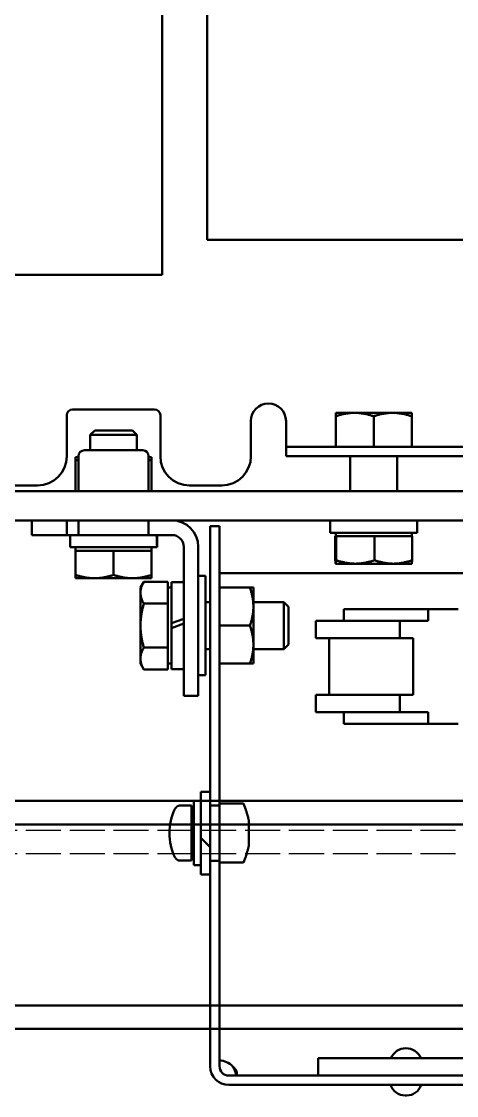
# Model space of a CAD drawing. Header units: millimetres. Extents: x 0 to 461941, y -159644 to 4828.
# Drawn here: x 401577.8 to 401652.2, y -39170.5 to -38986.7 of the extents above; entities that cross this region are included whole.
import ezdxf

# ---------------------------------------------------------------- set-up
doc = ezdxf.new("R2010")
doc.units = ezdxf.units.MM
doc.linetypes.add('Xref Conv Decant In$0$AM_ISO02W050', pattern=[7.5, 6, -1.5])
doc.linetypes.add('Xref Conv Decant Product Tote$0$AM_ISO02W050', pattern=[7.5, 6, -1.5])
doc.layers.add('AM_BOR', color=4, linetype='Continuous')
for name, color, linetype, lineweight in [('Xref Conv Decant In$0$Conv Decant In Out', 5, 'Continuous', 50), ('Xref Conv Decant In$0$Hidden', 9, 'Xref Conv Decant In$0$AM_ISO02W050', 25), ('Xref Conv Decant Product Tote$0$Conv- Product decant', 3, 'Continuous', 50), ('Xref Conv Decant Product Tote$0$Hidden', 9, 'Xref Conv Decant Product Tote$0$AM_ISO02W050', 25)]:
    doc.layers.add(name, color=color, linetype=linetype, lineweight=lineweight)

# ---------------------------------------------------------------- blocks, each defined once
blk = doc.blocks.new('Xref Conv Decant Product Tote$0$A$C488F5DB0')
h = blk.add_hatch()
h.set_pattern_fill('ANSI31', color=256, scale=127, style=0)
h.set_pattern_definition([(45, (-1744.398, -166.906), (-11.22532, 11.22532), [])])
h.paths.add_polyline_path([(51.97, 252.98), (51.97, 254.58), (50.39, 254.58), (44.89, 254.58), (39.39, 254.58), (37.81, 254.58), (37.81, 252.98), (40.14, 252.98), (49.64, 252.98)])
for p, q in [((140.39, 261.2), (140.39, 362.8)), ((104.39, 303.25), (104.39, 282.5)), ((98.39, 303), (98.39, 21)), ((103.39, 21), (103.39, 303)), ((95.89, 277.5), (95.89, 283.5)), ((98.39, 283.5), (95.89, 283.5)), ((95.89, 277.5), (95.89, 276.5)), ((98.39, 277.5), (95.89, 277.5)), ((109.39, 277.5), (116.39, 277.5)), ((88.49, 276), (89.07, 276)), ((88.49, 276), (88.49, 272.75)), ((93.19, 276), (89.07, 276)), ((93.19, 276), (93.19, 272.75)), ((93.19, 276), (93.79, 276)), ((93.79, 276.95), (93.79, 262.06)), ((93.79, 276.95), (95.89, 276.95)), ((95.89, 276.5), (95.89, 275.5)), ((108.61, 276), (103.39, 276)), ((108.61, 276), (109.19, 276)), ((109.19, 275.5), (109.19, 276)), ((117.39, 276.5), (117.39, 262.5)), ((98.39, 275.5), (95.89, 275.5)), ((95.89, 263.5), (95.89, 275.5)), ((109.39, 275.5), (103.39, 275.5)), ((110.39, 264.5), (110.39, 274.5)), ((88.49, 272.75), (88.49, 266.25)), ((93.19, 272.75), (93.19, 269.5)), ((110.39, 273.5), (113.03, 273.5)), ((113.03, 265.5), (113.03, 273.5)), ((113.79, 272.73), (113.03, 273.5)), ((113.79, 272.73), (113.79, 266.27)), ((93.19, 269.5), (89.07, 269.5)), ((93.19, 269.5), (93.19, 266.25)), ((73.89, 264.9), (72.89, 264.32)), ((74.76, 264.9), (73.89, 264.9)), ((80.39, 264.9), (74.76, 264.9)), ((86.02, 264.9), (80.39, 264.9)), ((86.89, 264.9), (86.02, 264.9)), ((86.89, 264.9), (87.9, 264.32)), ((88.49, 266.25), (88.49, 263)), ((93.19, 266.25), (93.19, 263)), ((110.39, 265.5), (113.03, 265.5)), ((113.79, 266.27), (113.03, 265.5)), ((72.89, 260.2), (72.89, 264.32)), ((76.64, 260.2), (76.64, 264.32)), ((84.15, 260.2), (84.15, 264.32)), ((87.9, 260.2), (87.9, 264.32)), ((89.07, 263), (88.49, 263)), ((93.19, 263), (89.07, 263)), ((93.19, 263), (93.79, 263)), ((95.89, 263.5), (95.89, 262.5)), ((98.39, 263.5), (95.89, 263.5)), ((103.39, 263.5), (109.39, 263.5)), ((108.61, 263), (103.39, 263)), ((109.19, 263), (108.61, 263)), ((109.19, 263), (109.19, 263.5)), ((94.95, 262.05), (95.89, 262.05)), ((95.89, 262.5), (95.89, 259.5)), ((116.39, 261.5), (109.39, 261.5)), ((140.39, 261.2), (686.39, 261.2)), ((74.76, 260.2), (72.89, 260.2)), ((79.97, 259.6), (72.94, 259.6)), ((72.94, 259.6), (72.94, 257.5)), ((73.89, 260.2), (73.89, 259.6)), ((76.64, 260.2), (74.76, 260.2)), ((80.39, 260.2), (76.64, 260.2)), ((79.97, 259.6), (80.74, 257.5)), ((79.97, 259.6), (80.81, 259.6)), ((84.15, 260.2), (80.39, 260.2)), ((81.58, 257.5), (80.81, 259.6)), ((87.84, 259.6), (80.81, 259.6)), ((86.02, 260.2), (84.15, 260.2)), ((87.9, 260.2), (86.02, 260.2)), ((86.89, 260.2), (86.89, 259.6)), ((87.84, 259.6), (87.84, 257.5)), ((40.19, 258.16), (40.19, 256.18)), ((49.6, 256.18), (49.6, 258.16)), ((80.39, 257.5), (68.39, 257.5)), ((68.39, 257.5), (68.39, 255)), ((93.89, 257.5), (80.39, 257.5)), ((39.39, 255.78), (50.39, 255.78)), ((39.39, 254.58), (39.39, 255.78)), ((40.19, 256.18), (49.6, 256.18)), ((50.39, 254.58), (50.39, 255.78)), ((104.39, 256.5), (104.39, 251)), ((39.39, 254.58), (37.81, 254.58)), ((37.81, 254.58), (37.81, 252.98)), ((39.39, 254.58), (44.89, 254.58)), ((44.89, 254.58), (50.39, 254.58)), ((51.97, 254.58), (50.39, 254.58)), ((51.97, 252.98), (51.97, 254.58)), ((68.39, 255), (80.39, 255)), ((71.89, 253.8), (71.89, 255)), ((71.89, 253.8), (88.89, 253.8)), ((76.39, 253.8), (76.39, 252.98)), ((93.89, 255), (80.39, 255)), ((84.39, 253.8), (84.39, 252.98)), ((88.89, 253.8), (88.89, 255)), ((40.14, 252.98), (5, 252.98)), ((37.81, 252.98), (51.97, 252.98)), ((40.14, 251.38), (40.14, 252.98)), ((49.64, 252.98), (49.64, 251.38)), ((97.39, 252.98), (49.64, 252.98)), ((97.39, 251.38), (97.39, 252.98)), ((146.39, 24.5), (146.39, 253.5)), ((146.39, 253.5), (680.39, 253.5)), ((5, 251.38), (40.14, 251.38)), ((49.94, 251.38), (39.84, 251.38)), ((39.84, 251.38), (39.84, 247.26)), ((49.64, 251.38), (97.39, 251.38)), ((49.94, 247.26), (49.94, 251.38)), ((73.89, 246.16), (73.89, 251.38)), ((80.39, 246.16), (80.39, 251.38)), ((86.89, 246.16), (86.89, 251.38)), ((89.39, 251.38), (89.39, 159.4)), ((1.8, 249.78), (1.8, 208.48)), ((3.4, 208.48), (3.4, 249.78)), ((42.64, 246.38), (47.14, 246.38)), ((73.89, 245.58), (73.89, 246.16)), ((73.89, 245.58), (77.14, 245.58)), ((76.39, 245.58), (76.39, 240.37)), ((77.14, 245.58), (83.64, 245.58)), ((83.64, 245.58), (86.89, 245.58)), ((84.39, 245.58), (84.39, 240.37)), ((86.89, 246.16), (86.89, 245.58)), ((109.39, 246), (115.39, 246)), ((76.39, 240.37), (84.39, 240.37)), ((77.16, 239.6), (76.39, 240.37)), ((83.63, 239.6), (77.16, 239.6)), ((83.63, 239.6), (84.39, 240.37)), ((109.39, 235), (109.39, 240)), ((110.99, 240), (109.39, 240)), ((110.99, 240), (110.99, 235)), ((112.59, 240), (110.99, 240)), ((115.39, 240), (112.59, 240)), ((6.4, 234.49), (3.4, 234.49)), ((3.4, 234.49), (3.4, 34.49)), ((6.4, 34.49), (6.4, 234.49)), ((65.57, 234.91), (65.57, 234.24)), ((68.57, 234.91), (65.57, 234.91)), ((65.57, 220.53), (65.57, 234.24)), ((68.57, 234.91), (68.57, 234.24)), ((68.57, 220.53), (68.57, 234.24)), ((78.22, 234.91), (78.22, 234.24)), ((81.22, 234.91), (78.22, 234.91)), ((78.22, 220.53), (78.22, 234.24)), ((81.22, 234.91), (81.22, 234.24)), ((81.22, 220.53), (81.22, 234.24)), ((109.39, 235), (109.39, 197)), ((110.99, 235), (110.99, 197)), ((78.22, 232.63), (68.57, 232.63)), ((95.69, 231.57), (91.57, 231.57)), ((95.69, 231.57), (95.69, 231.5)), ((96.29, 232.43), (96.29, 232.45)), ((96.29, 232.43), (96.29, 217.55)), ((97.85, 232.45), (98.39, 232.45)), ((63.59, 230.09), (63.59, 229.45)), ((65.57, 230.09), (63.59, 230.09)), ((83.19, 230.09), (81.22, 230.09)), ((83.19, 230.09), (83.19, 229.45)), ((90.99, 231.5), (90.99, 231.5)), ((90.99, 231.5), (90.99, 228.14)), ((90.99, 231.5), (90.99, 231.5)), ((95.69, 231.42), (91.57, 231.42)), ((95.69, 231.5), (95.69, 231.42)), ((95.69, 231.5), (96.29, 231.5)), ((95.69, 231.42), (95.69, 228.14)), ((116.21, 231.5), (110.99, 231.5)), ((116.21, 231.5), (116.79, 231.5)), ((116.79, 228.25), (116.79, 231.5)), ((63.59, 215.67), (63.59, 229.45)), ((83.19, 215.67), (83.19, 229.45)), ((90.99, 228.14), (90.99, 221.64)), ((95.69, 228.14), (95.69, 224.85)), ((103.39, 229), (109.39, 229)), ((116.79, 221.75), (116.79, 228.25)), ((95.69, 224.85), (91.57, 224.85)), ((95.69, 224.85), (95.69, 221.64)), ((116.21, 225), (110.99, 225)), ((68.57, 220.53), (65.57, 220.53)), ((65.57, 220.53), (65.57, 215.67)), ((68.57, 218.23), (68.57, 220.53)), ((81.22, 220.53), (78.22, 220.53)), ((78.22, 220.53), (78.22, 218.23)), ((81.22, 215.67), (81.22, 220.53)), ((90.99, 221.64), (90.99, 218.5)), ((95.69, 221.64), (95.69, 218.43)), ((103.39, 221), (109.39, 221)), ((116.79, 218.5), (116.79, 221.75)), ((0, 219.62), (0, 219.37)), ((78.22, 218.23), (68.57, 218.23)), ((90.99, 218.5), (90.99, 218.5)), ((95.69, 218.43), (91.57, 218.43)), ((95.69, 218.5), (96.29, 218.5)), ((96.29, 217.55), (98.39, 217.55)), ((116.21, 218.5), (110.99, 218.5)), ((116.79, 218.5), (116.21, 218.5)), ((65.57, 215.67), (63.59, 215.67)), ((63.59, 215.67), (63.59, 210.55)), ((83.19, 215.67), (81.22, 215.67)), ((83.19, 210.55), (83.19, 215.67))]:
    blk.add_line(p, q)
at = {"flags": 128}
for points in [[(89.07, 276), (89.02, 275.85), (88.98, 275.7), (88.93, 275.56), (88.89, 275.41), (88.85, 275.27), (88.82, 275.13), (88.78, 274.99), (88.75, 274.85), (88.72, 274.72), (88.69, 274.58), (88.66, 274.45), (88.64, 274.32), (88.61, 274.18), (88.59, 274.05), (88.57, 273.92), (88.56, 273.79), (88.54, 273.66), (88.53, 273.53), (88.52, 273.4), (88.51, 273.27), (88.5, 273.14), (88.5, 273.01), (88.49, 272.88), (88.49, 272.75)], [(108.77, 275.5), (108.76, 275.52), (108.76, 275.54), (108.75, 275.56), (108.75, 275.58), (108.74, 275.6), (108.73, 275.62), (108.73, 275.64), (108.72, 275.66), (108.71, 275.68), (108.71, 275.71), (108.7, 275.73), (108.69, 275.75), (108.69, 275.77), (108.68, 275.79), (108.67, 275.81), (108.67, 275.83), (108.66, 275.85), (108.65, 275.87), (108.65, 275.89), (108.64, 275.92), (108.63, 275.94), (108.63, 275.96), (108.62, 275.98), (108.61, 276)], [(88.49, 272.75), (88.49, 272.62), (88.5, 272.49), (88.5, 272.36), (88.51, 272.23), (88.52, 272.1), (88.53, 271.97), (88.54, 271.84), (88.56, 271.71), (88.57, 271.58), (88.59, 271.45), (88.61, 271.32), (88.64, 271.18), (88.66, 271.05), (88.69, 270.92), (88.72, 270.78), (88.75, 270.65), (88.78, 270.51), (88.82, 270.37), (88.85, 270.23), (88.89, 270.09), (88.93, 269.94), (88.98, 269.8), (89.02, 269.65), (89.07, 269.5)], [(89.07, 269.5), (89.02, 269.35), (88.98, 269.2), (88.93, 269.06), (88.89, 268.91), (88.85, 268.77), (88.82, 268.63), (88.78, 268.49), (88.75, 268.35), (88.72, 268.22), (88.69, 268.08), (88.66, 267.95), (88.64, 267.82), (88.61, 267.68), (88.59, 267.55), (88.57, 267.42), (88.56, 267.29), (88.54, 267.16), (88.53, 267.03), (88.52, 266.9), (88.51, 266.77), (88.5, 266.64), (88.5, 266.51), (88.49, 266.38), (88.49, 266.25)], [(74.76, 264.9), (74.69, 264.9), (74.61, 264.9), (74.54, 264.89), (74.46, 264.88), (74.39, 264.88), (74.31, 264.86), (74.24, 264.85), (74.16, 264.84), (74.09, 264.82), (74.01, 264.8), (73.94, 264.78), (73.86, 264.76), (73.78, 264.73), (73.71, 264.71), (73.63, 264.68), (73.55, 264.65), (73.47, 264.61), (73.39, 264.58), (73.31, 264.54), (73.23, 264.5), (73.14, 264.46), (73.06, 264.42), (72.97, 264.37), (72.89, 264.32)], [(76.64, 264.32), (76.55, 264.37), (76.47, 264.42), (76.39, 264.46), (76.3, 264.5), (76.22, 264.54), (76.14, 264.58), (76.06, 264.61), (75.98, 264.65), (75.9, 264.68), (75.82, 264.71), (75.75, 264.73), (75.67, 264.76), (75.59, 264.78), (75.52, 264.8), (75.44, 264.82), (75.36, 264.84), (75.29, 264.85), (75.21, 264.86), (75.14, 264.88), (75.06, 264.88), (74.99, 264.89), (74.91, 264.9), (74.84, 264.9), (74.76, 264.9)], [(80.39, 264.9), (80.24, 264.9), (80.09, 264.9), (79.94, 264.89), (79.79, 264.88), (79.64, 264.88), (79.49, 264.86), (79.34, 264.85), (79.19, 264.84), (79.04, 264.82), (78.89, 264.8), (78.74, 264.78), (78.59, 264.76), (78.43, 264.73), (78.28, 264.71), (78.12, 264.68), (77.96, 264.65), (77.8, 264.61), (77.64, 264.58), (77.48, 264.54), (77.32, 264.5), (77.15, 264.46), (76.98, 264.42), (76.81, 264.37), (76.64, 264.32)], [(84.15, 264.32), (83.97, 264.37), (83.8, 264.42), (83.64, 264.46), (83.47, 264.5), (83.31, 264.54), (83.14, 264.58), (82.98, 264.61), (82.82, 264.65), (82.67, 264.68), (82.51, 264.71), (82.36, 264.73), (82.2, 264.76), (82.05, 264.78), (81.9, 264.8), (81.74, 264.82), (81.59, 264.84), (81.44, 264.85), (81.29, 264.86), (81.14, 264.88), (80.99, 264.88), (80.84, 264.89), (80.69, 264.9), (80.54, 264.9), (80.39, 264.9)], [(86.02, 264.9), (85.95, 264.9), (85.87, 264.9), (85.8, 264.89), (85.72, 264.88), (85.65, 264.88), (85.57, 264.86), (85.5, 264.85), (85.42, 264.84), (85.35, 264.82), (85.27, 264.8), (85.2, 264.78), (85.12, 264.76), (85.04, 264.73), (84.96, 264.71), (84.89, 264.68), (84.81, 264.65), (84.73, 264.61), (84.65, 264.58), (84.57, 264.54), (84.48, 264.5), (84.4, 264.46), (84.32, 264.42), (84.23, 264.37), (84.15, 264.32)], [(87.9, 264.32), (87.81, 264.37), (87.73, 264.42), (87.64, 264.46), (87.56, 264.5), (87.48, 264.54), (87.4, 264.58), (87.32, 264.61), (87.24, 264.65), (87.16, 264.68), (87.08, 264.71), (87, 264.73), (86.93, 264.76), (86.85, 264.78), (86.77, 264.8), (86.7, 264.82), (86.62, 264.84), (86.55, 264.85), (86.47, 264.86), (86.4, 264.88), (86.32, 264.88), (86.25, 264.89), (86.17, 264.9), (86.1, 264.9), (86.02, 264.9)], [(88.49, 266.25), (88.49, 266.12), (88.5, 265.99), (88.5, 265.86), (88.51, 265.73), (88.52, 265.6), (88.53, 265.47), (88.54, 265.34), (88.56, 265.21), (88.57, 265.08), (88.59, 264.95), (88.61, 264.82), (88.64, 264.68), (88.66, 264.55), (88.69, 264.42), (88.72, 264.28), (88.75, 264.15), (88.78, 264.01), (88.82, 263.87), (88.85, 263.73), (88.89, 263.59), (88.93, 263.44), (88.98, 263.3), (89.02, 263.15), (89.07, 263)], [(108.61, 263), (108.62, 263.02), (108.63, 263.04), (108.63, 263.06), (108.64, 263.09), (108.65, 263.11), (108.65, 263.13), (108.66, 263.15), (108.67, 263.17), (108.67, 263.19), (108.68, 263.21), (108.69, 263.23), (108.69, 263.25), (108.7, 263.27), (108.71, 263.29), (108.71, 263.32), (108.72, 263.34), (108.73, 263.36), (108.73, 263.38), (108.74, 263.4), (108.75, 263.42), (108.75, 263.44), (108.76, 263.46), (108.76, 263.48), (108.77, 263.5)], [(40.77, 259), (40.73, 258.97), (40.69, 258.95), (40.65, 258.93), (40.61, 258.9), (40.58, 258.88), (40.54, 258.85), (40.51, 258.82), (40.48, 258.79), (40.45, 258.76), (40.42, 258.73), (40.39, 258.7), (40.36, 258.66), (40.33, 258.62), (40.31, 258.58), (40.29, 258.55), (40.27, 258.51), (40.25, 258.47), (40.23, 258.43), (40.22, 258.38), (40.21, 258.34), (40.2, 258.3), (40.19, 258.25), (40.19, 258.21), (40.19, 258.16)], [(49.6, 258.16), (49.6, 258.21), (49.59, 258.25), (49.59, 258.3), (49.58, 258.34), (49.57, 258.38), (49.55, 258.43), (49.54, 258.47), (49.52, 258.51), (49.5, 258.55), (49.48, 258.58), (49.45, 258.62), (49.43, 258.66), (49.4, 258.7), (49.37, 258.73), (49.34, 258.76), (49.31, 258.79), (49.28, 258.82), (49.24, 258.85), (49.21, 258.88), (49.17, 258.9), (49.14, 258.93), (49.1, 258.95), (49.06, 258.97), (49.02, 259)], [(5, 249.16), (4.95, 249.09), (4.87, 249.01), (4.79, 248.92), (4.69, 248.83), (4.59, 248.74), (4.49, 248.67), (4.39, 248.6), (4.29, 248.54), (4.19, 248.49), (4.09, 248.45), (3.99, 248.42), (3.9, 248.4), (3.82, 248.39), (3.74, 248.39), (3.67, 248.4), (3.6, 248.42), (3.55, 248.45), (3.5, 248.49), (3.47, 248.54), (3.44, 248.6), (3.42, 248.67), (3.41, 248.74), (3.4, 248.8), (3.4, 248.86)], [(3.48, 248.52), (3.55, 248.54), (3.62, 248.56), (3.69, 248.58), (3.76, 248.6), (3.83, 248.62), (3.91, 248.64), (3.98, 248.67), (4.05, 248.69), (4.12, 248.72), (4.19, 248.75), (4.26, 248.78), (4.34, 248.81), (4.41, 248.84), (4.48, 248.87), (4.55, 248.9), (4.61, 248.94), (4.67, 248.97), (4.73, 249), (4.78, 249.03), (4.83, 249.06), (4.88, 249.09), (4.93, 249.11), (4.97, 249.14), (5, 249.16)], [(39.84, 247.26), (40, 247.2), (40.15, 247.14), (40.3, 247.09), (40.44, 247.04), (40.58, 246.99), (40.71, 246.95), (40.84, 246.9), (40.97, 246.86), (41.09, 246.82), (41.21, 246.78), (41.33, 246.75), (41.45, 246.71), (41.56, 246.68), (41.67, 246.64), (41.77, 246.61), (41.88, 246.58), (41.98, 246.55), (42.08, 246.52), (42.18, 246.5), (42.28, 246.47), (42.37, 246.45), (42.46, 246.42), (42.55, 246.4), (42.64, 246.38)], [(47.14, 246.38), (47.23, 246.4), (47.32, 246.42), (47.42, 246.45), (47.51, 246.47), (47.61, 246.5), (47.71, 246.52), (47.81, 246.55), (47.91, 246.58), (48.01, 246.61), (48.12, 246.64), (48.23, 246.68), (48.34, 246.71), (48.46, 246.75), (48.57, 246.78), (48.69, 246.82), (48.82, 246.86), (48.94, 246.9), (49.07, 246.95), (49.21, 246.99), (49.35, 247.04), (49.49, 247.09), (49.64, 247.14), (49.79, 247.2), (49.94, 247.26)], [(73.89, 246.16), (74.04, 246.11), (74.19, 246.07), (74.34, 246.02), (74.48, 245.98), (74.62, 245.94), (74.76, 245.9), (74.9, 245.87), (75.04, 245.83), (75.18, 245.8), (75.31, 245.77), (75.44, 245.75), (75.58, 245.72), (75.71, 245.7), (75.84, 245.68), (75.97, 245.66), (76.1, 245.64), (76.23, 245.63), (76.36, 245.62), (76.49, 245.61), (76.62, 245.6), (76.75, 245.59), (76.88, 245.58), (77.01, 245.58), (77.14, 245.58)], [(77.14, 245.58), (77.27, 245.58), (77.4, 245.58), (77.53, 245.59), (77.66, 245.6), (77.79, 245.61), (77.92, 245.62), (78.05, 245.63), (78.18, 245.64), (78.31, 245.66), (78.44, 245.68), (78.58, 245.7), (78.71, 245.72), (78.84, 245.75), (78.98, 245.77), (79.11, 245.8), (79.25, 245.83), (79.39, 245.87), (79.52, 245.9), (79.67, 245.94), (79.81, 245.98), (79.95, 246.02), (80.1, 246.07), (80.24, 246.11), (80.39, 246.16)], [(80.39, 246.16), (80.54, 246.11), (80.69, 246.07), (80.84, 246.02), (80.98, 245.98), (81.12, 245.94), (81.26, 245.9), (81.4, 245.87), (81.54, 245.83), (81.68, 245.8), (81.81, 245.77), (81.94, 245.75), (82.08, 245.72), (82.21, 245.7), (82.34, 245.68), (82.47, 245.66), (82.6, 245.64), (82.73, 245.63), (82.86, 245.62), (82.99, 245.61), (83.12, 245.6), (83.25, 245.59), (83.38, 245.58), (83.51, 245.58), (83.64, 245.58)], [(83.64, 245.58), (83.77, 245.58), (83.9, 245.58), (84.03, 245.59), (84.16, 245.6), (84.29, 245.61), (84.42, 245.62), (84.55, 245.63), (84.68, 245.64), (84.81, 245.66), (84.94, 245.68), (85.08, 245.7), (85.21, 245.72), (85.34, 245.75), (85.48, 245.77), (85.61, 245.8), (85.75, 245.83), (85.89, 245.87), (86.02, 245.9), (86.17, 245.94), (86.31, 245.98), (86.45, 246.02), (86.6, 246.07), (86.74, 246.11), (86.89, 246.16)], [(91.57, 231.57), (91.52, 231.57), (91.48, 231.57), (91.43, 231.56), (91.39, 231.56), (91.35, 231.56), (91.32, 231.55), (91.28, 231.55), (91.25, 231.55), (91.22, 231.54), (91.19, 231.54), (91.16, 231.54), (91.14, 231.53), (91.11, 231.53), (91.09, 231.53), (91.07, 231.53), (91.06, 231.52), (91.04, 231.52), (91.03, 231.52), (91.02, 231.51), (91.01, 231.51), (91, 231.51), (91, 231.5), (90.99, 231.5), (90.99, 231.5)], [(90.99, 231.5), (90.99, 231.5), (91, 231.49), (91, 231.49), (91.01, 231.49), (91.02, 231.48), (91.03, 231.48), (91.04, 231.48), (91.06, 231.48), (91.07, 231.47), (91.09, 231.47), (91.11, 231.47), (91.14, 231.46), (91.16, 231.46), (91.19, 231.46), (91.22, 231.45), (91.25, 231.45), (91.28, 231.45), (91.32, 231.44), (91.35, 231.44), (91.39, 231.44), (91.43, 231.43), (91.48, 231.43), (91.52, 231.43), (91.57, 231.42)], [(91.57, 231.42), (91.52, 231.27), (91.48, 231.12), (91.43, 230.98), (91.39, 230.83), (91.35, 230.69), (91.32, 230.55), (91.28, 230.41), (91.25, 230.27), (91.22, 230.13), (91.19, 229.99), (91.16, 229.86), (91.14, 229.72), (91.11, 229.59), (91.09, 229.45), (91.07, 229.32), (91.06, 229.19), (91.04, 229.06), (91.03, 228.93), (91.02, 228.8), (91.01, 228.66), (91, 228.53), (91, 228.4), (90.99, 228.27), (90.99, 228.14)], [(116.79, 228.25), (116.79, 228.38), (116.79, 228.51), (116.78, 228.64), (116.78, 228.77), (116.77, 228.9), (116.76, 229.03), (116.74, 229.16), (116.73, 229.29), (116.71, 229.42), (116.69, 229.55), (116.67, 229.68), (116.65, 229.82), (116.63, 229.95), (116.6, 230.08), (116.57, 230.22), (116.54, 230.35), (116.51, 230.49), (116.47, 230.63), (116.43, 230.77), (116.39, 230.91), (116.35, 231.06), (116.31, 231.2), (116.26, 231.35), (116.21, 231.5)], [(90.99, 228.14), (90.99, 228.01), (91, 227.88), (91, 227.74), (91.01, 227.61), (91.02, 227.48), (91.03, 227.35), (91.04, 227.22), (91.06, 227.09), (91.07, 226.96), (91.09, 226.82), (91.11, 226.69), (91.14, 226.56), (91.16, 226.42), (91.19, 226.28), (91.22, 226.15), (91.25, 226.01), (91.28, 225.87), (91.32, 225.73), (91.35, 225.59), (91.39, 225.44), (91.43, 225.3), (91.48, 225.15), (91.52, 225), (91.57, 224.85)], [(116.21, 225), (116.26, 225.15), (116.31, 225.3), (116.35, 225.44), (116.39, 225.59), (116.43, 225.73), (116.47, 225.87), (116.51, 226.01), (116.54, 226.15), (116.57, 226.28), (116.6, 226.42), (116.63, 226.55), (116.65, 226.68), (116.67, 226.82), (116.69, 226.95), (116.71, 227.08), (116.73, 227.21), (116.74, 227.34), (116.76, 227.47), (116.77, 227.6), (116.78, 227.73), (116.78, 227.86), (116.79, 227.99), (116.79, 228.12), (116.79, 228.25)], [(91.57, 224.85), (91.52, 224.7), (91.48, 224.56), (91.43, 224.41), (91.39, 224.27), (91.35, 224.13), (91.32, 223.99), (91.28, 223.86), (91.25, 223.72), (91.22, 223.59), (91.19, 223.45), (91.16, 223.32), (91.14, 223.19), (91.11, 223.06), (91.09, 222.93), (91.07, 222.8), (91.06, 222.67), (91.04, 222.54), (91.03, 222.41), (91.02, 222.28), (91.01, 222.15), (91, 222.03), (91, 221.9), (90.99, 221.77), (90.99, 221.64)], [(116.79, 221.75), (116.79, 221.88), (116.79, 222.01), (116.78, 222.14), (116.78, 222.27), (116.77, 222.4), (116.76, 222.53), (116.74, 222.66), (116.73, 222.79), (116.71, 222.92), (116.69, 223.05), (116.67, 223.18), (116.65, 223.32), (116.63, 223.45), (116.6, 223.58), (116.57, 223.72), (116.54, 223.85), (116.51, 223.99), (116.47, 224.13), (116.43, 224.27), (116.39, 224.41), (116.35, 224.56), (116.31, 224.7), (116.26, 224.85), (116.21, 225)], [(90.99, 221.64), (90.99, 221.51), (91, 221.38), (91, 221.25), (91.01, 221.13), (91.02, 221), (91.03, 220.87), (91.04, 220.74), (91.06, 220.61), (91.07, 220.48), (91.09, 220.35), (91.11, 220.22), (91.14, 220.09), (91.16, 219.96), (91.19, 219.83), (91.22, 219.69), (91.25, 219.56), (91.28, 219.42), (91.32, 219.29), (91.35, 219.15), (91.39, 219.01), (91.43, 218.86), (91.48, 218.72), (91.52, 218.58), (91.57, 218.43)], [(116.21, 218.5), (116.26, 218.65), (116.31, 218.8), (116.35, 218.94), (116.39, 219.09), (116.43, 219.23), (116.47, 219.37), (116.51, 219.51), (116.54, 219.65), (116.57, 219.78), (116.6, 219.92), (116.63, 220.05), (116.65, 220.18), (116.67, 220.32), (116.69, 220.45), (116.71, 220.58), (116.73, 220.71), (116.74, 220.84), (116.76, 220.97), (116.77, 221.1), (116.78, 221.23), (116.78, 221.36), (116.79, 221.49), (116.79, 221.62), (116.79, 221.75)], [(91.57, 218.43), (91.53, 218.43), (91.48, 218.43), (91.44, 218.44), (91.4, 218.44), (91.36, 218.44), (91.32, 218.45), (91.29, 218.45), (91.26, 218.45), (91.23, 218.46), (91.2, 218.46), (91.17, 218.46), (91.15, 218.46), (91.12, 218.47), (91.1, 218.47), (91.08, 218.47), (91.07, 218.48), (91.05, 218.48), (91.04, 218.48), (91.03, 218.48), (91.02, 218.49), (91.01, 218.49), (91, 218.49), (91, 218.5), (90.99, 218.5)]]:
    blk.add_lwpolyline(points, dxfattribs=at)
for centre, radius, start, end in [((109.39, 282.5), 5, 180, 270), ((116.39, 276.5), 1, 0, 90), ((109.39, 274.5), 1, 0, 90), ((109.39, 264.5), 1, 270, 0), ((109.39, 256.5), 5, 90, 180), ((116.39, 262.5), 1, 270, 0), ((44.89, 250.68), 9.28, 63.624, 116.376), ((93.89, 259.5), 2, 270, 0), ((93.89, 259.5), 4.5, 270, 0), ((5, 249.78), 3.2, 90, 180), ((5, 249.78), 1.6, 90, 180), ((2.99, 251.39), 3, 312.0557, 359.8175), ((109.39, 251), 5, 180, 270), ((115.39, 243), 3, 270, 90), ((2.6, 219.62), 2.6, 107.8504, 180), ((5.3, 219.48), 2.8, 0.3142, 66.8685), ((2.6, 219.37), 2.6, 180, 252.1496), ((5.3, 219.51), 2.8, 293.1315, 359.6858)]:
    blk.add_arc(centre, radius, start, end)
for centre, major_axis, ratio, start_param, end_param in [((92.64, 269.5), (-20.47, 0), 0.36397, 1.627202, 1.730445), ((94.95, 269.5), (-20.47, 0), 0.36397, 1.514391, 1.617033), ((95.14, 225), (-20.47, -0.17), 0.363878, 4.633239, 4.652973), ((97.45, 225), (-20.47, -0.17), 0.363878, 4.689655, 4.765784)]:
    blk.add_ellipse(centre, major_axis=major_axis, ratio=ratio, start_param=start_param, end_param=end_param)
blk = doc.blocks.new('Xref Conv Decant Product Tote$0$STAND WMNT - SV 2400lg')
blk.add_lwpolyline([(-17.5, 2405), (17.5, 2405), (17.5, 5), (-17.5, 5)], close=True)
at = {"layer": 'Xref Conv Decant Product Tote$0$Hidden'}
blk.add_line((12.5, 2405), (12.5, 5), dxfattribs=at)
blk = doc.blocks.new('Xref Conv Decant Product Tote')
at = {"layer": 'Xref Conv Decant Product Tote$0$Conv- Product decant'}
for name, p, rotation in [('Xref Conv Decant Product Tote$0$A$C488F5DB0', (401863.07, -39170.49), 90), ('Xref Conv Decant Product Tote$0$STAND WMNT - SV 2400lg', (401928.57, -39137.6), 90.00000000000001)]:
    blk.add_blockref(name, p, dxfattribs=dict(at, rotation=rotation))
blk = doc.blocks.new('Xref Conv Decant In$0$STAND WMNT - SV 3000lg')
blk.add_lwpolyline([(-17.5, 3005), (17.5, 3005), (17.5, 5), (-17.5, 5)], close=True)
at = {"layer": 'Xref Conv Decant In$0$Hidden'}
blk.add_line((12.5, 3005), (12.5, 5), dxfattribs=at)
blk = doc.blocks.new('Xref Conv Decant In')
at = {"layer": 'Xref Conv Decant In$0$Conv Decant In Out', "rotation": 90}
blk.add_blockref('Xref Conv Decant In$0$STAND WMNT - SV 3000lg', (401928.57, -39141.6), dxfattribs=at)

msp = doc.modelspace()

# ---------------------------------------------------------------- block references
msp.add_blockref('Xref Conv Decant Product Tote', (0, 0))
at = {"layer": 'AM_BOR'}
for name in ['Xref Conv Decant Product Tote', 'Xref Conv Decant In']:
    msp.add_blockref(name, (0, 0), dxfattribs=at)

doc.saveas('drawing.dxf')
